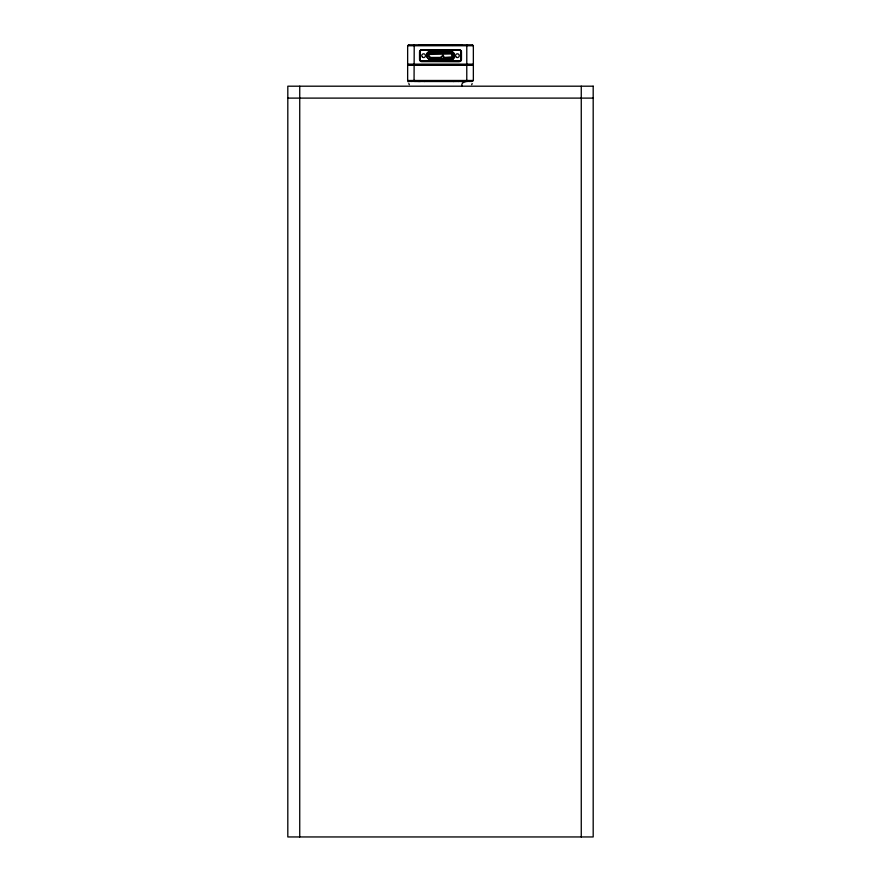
<?xml version="1.0" encoding="UTF-8"?>
<svg xmlns="http://www.w3.org/2000/svg" width="881" height="881" viewBox="0 0 881 881"><rect width="100%" height="100%" fill="white"/><g stroke="black" fill="none" stroke-linecap="round" stroke-linejoin="round"><path stroke-width="1.32" d="M459.265 61.395A1.96 1.96 0 0 0 461.226 59.434L461.148 51.924A1.883 1.883 0 0 0 459.265 50.041L421.735 49.964A1.96 1.96 0 0 0 419.763 51.924L419.852 59.434A1.883 1.883 0 0 0 421.735 61.318L459.265 61.395L421.735 61.318M458.572 81.493L466.776 81.415L466.776 44.843M473.35 80.468L473.35 45.746L472.491 44.81M461.908 86.195C460.113 79.929 473.251 81.096 472.778 81.338M471.698 84.708L472.161 83.563M452.294 45.383L461.974 44.81M451.81 45.383L452.669 44.81M409.687 81.327L408.068 81.79M442.868 55.932L441.216 57.717A1.222 1.222 0 0 1 440.324 58.113L430.666 58.113A1.222 1.222 0 0 1 429.796 57.739L428.695 56.615A1.222 1.222 0 0 1 428.342 55.756L428.342 54.49A1.222 1.222 0 0 1 429.565 53.267L451.435 53.267A1.222 1.222 0 0 1 452.658 54.49L452.658 56.891A1.222 1.222 0 0 1 451.435 58.113L444.531 58.113A1.222 1.222 0 0 1 443.308 56.891L443.308 56.065M407.661 80.556L408.85 81.404L407.65 80.468L407.65 45.746L408.597 44.81M428.463 58.642A1.872 1.872 0 0 0 429.785 59.192L451.997 59.192A1.872 1.872 0 0 0 453.869 57.32L453.869 54.038A1.872 1.872 0 0 0 451.997 52.166L429.003 52.166A1.872 1.872 0 0 0 427.131 54.038L427.131 56.538A1.872 1.872 0 0 0 427.681 57.86L428.551 58.553M453.076 44.898L419.059 44.81M428.012 44.81L428.706 45.383M473.163 80.479L410.05 80.49M407.727 45.746L473.273 45.746M461.115 81.459L464.353 81.426M407.661 64.28L473.339 64.28M473.339 64.941L407.661 64.941M453.649 81.537L458.66 81.493M472.084 81.415L471.17 81.415M453.704 81.526L424.411 81.504M464.75 81.426L466.622 81.415M414.059 80.501L414.224 44.843M416.25 81.426L411.493 81.415M469.672 81.415L471.346 81.415M408.674 44.81L472.326 44.81M420.05 44.997L427.164 44.997M453.836 44.997L460.939 44.997M459.265 50.041L421.735 49.964M419.763 51.924L419.852 59.434M451.997 51.935L429.003 51.935A2.081 2.081 0 0 0 426.988 53.455M427.131 54.038L427.131 56.538M453.869 54.038L453.869 57.32M429.785 59.423L451.997 59.423A2.081 2.081 0 0 0 454.012 57.904M461.226 59.434L461.148 51.924M408.145 64.522L472.855 64.522M408.145 64.709L472.855 64.709M467.249 81.415L469.969 81.415M287.812 98.11L593.188 98.11M411.923 81.415L409.357 81.415M414.323 81.415L416.647 81.426M466.721 81.415L467.8 81.415M409.577 80.49L408.035 80.479M416.471 81.437L424.477 81.504M417.462 81.437L420.281 81.47M428.331 44.81L429.19 45.383M427.516 58.036L428.298 58.807A2.103 2.103 0 0 0 428.981 59.269M408.85 83.563L409.302 84.708M414.224 81.305L414.224 80.501M581.262 86.195L581.262 836.95M454.1 54.038L454.1 57.32M451.997 52.166L429.003 52.166M451.997 59.192L429.785 59.192M426.9 54.038L426.9 56.538A2.103 2.103 0 0 0 427.065 57.353M299.738 86.195L299.738 836.95M452.581 52.023A2.081 2.081 0 0 1 454.089 54.027M461.468 51.924L461.468 59.434A2.191 2.191 0 0 1 459.265 61.626L421.735 61.626A2.191 2.191 0 0 1 419.532 59.434L419.532 51.924A2.203 2.203 0 0 1 421.735 49.732L459.265 49.732A2.203 2.203 0 0 1 461.468 51.924M429.003 54.446L429.058 56.01L430.622 57.452L440.412 57.441L443.011 55.217L444.398 57.441L451.997 56.935L451.513 53.928L429.003 54.446M459.265 50.272L421.735 50.272A1.652 1.652 0 0 0 420.083 51.924L420.083 59.434A1.652 1.652 0 0 0 421.735 61.086L459.265 61.086A1.652 1.652 0 0 0 460.917 59.434L460.917 51.924A1.652 1.652 0 0 0 459.265 50.272M593.188 86.195L287.812 86.195L287.812 836.95L593.188 836.95L593.188 86.195M422.55 57.232A1.872 1.872 0 0 0 425.479 55.811A1.872 1.872 0 0 0 422.792 53.994A1.872 1.872 0 0 0 422.55 57.232M456.457 57.309A1.872 1.872 0 0 0 459.265 55.679A1.872 1.872 0 0 0 456.457 54.049A1.872 1.872 0 0 0 456.457 57.309"/></g></svg>
